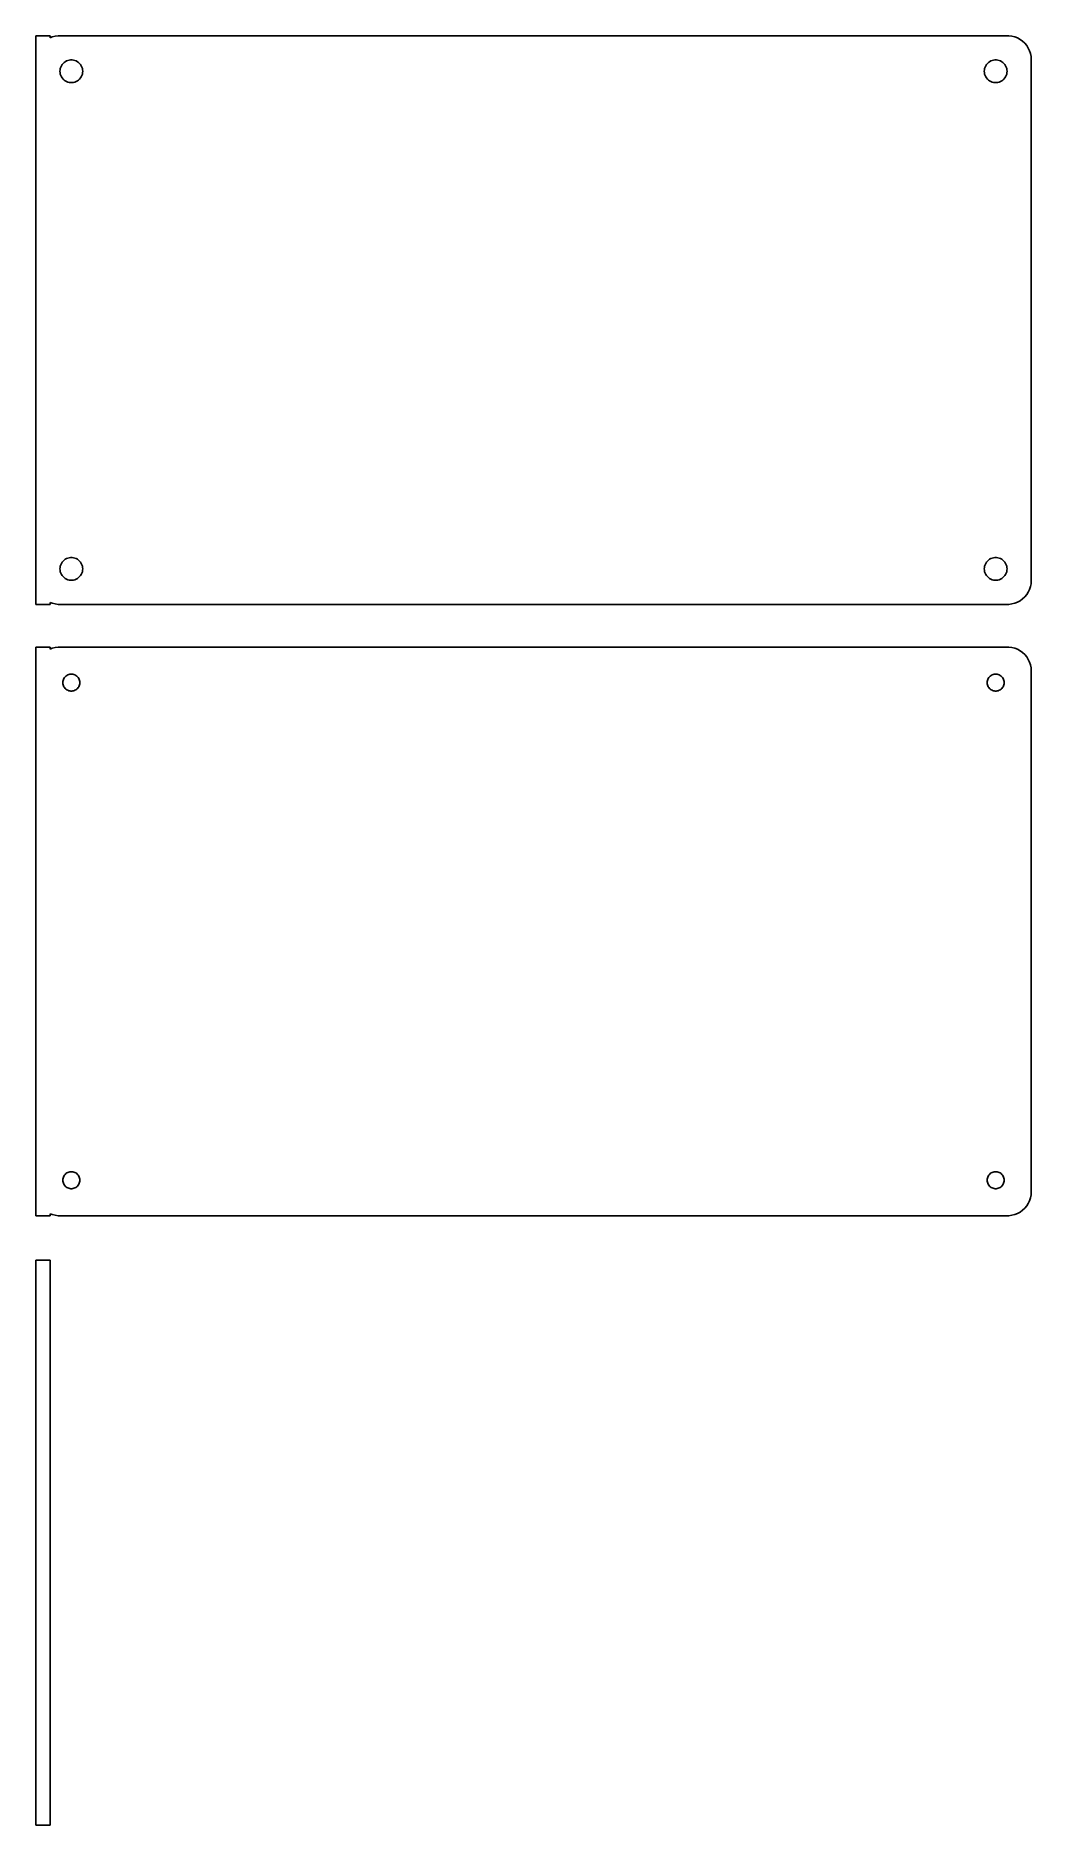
# Model space of a CAD drawing. Header units: metres. Extents: x -105 to 105, y -60 to 318.
import ezdxf

# ---------------------------------------------------------------- set-up
doc = ezdxf.new("R2010")
doc.units = ezdxf.units.M

msp = doc.modelspace()

# ---------------------------------------------------------------- linework, layer by layer
for p, q in [((-102, 317.99), (-105, 317.99)), ((-105, 317.99), (-105, 198.01)), ((-102, 317.575), (-102, 317.99)), ((-101.545, 317.755), (-102, 317.575)), ((-100.937, 317.911), (-101.545, 317.755)), ((-100.314, 317.99), (-100.937, 317.911)), ((100.314, 317.99), (-100.314, 317.99)), ((100.937, 317.911), (100.314, 317.99)), ((101.545, 317.755), (100.937, 317.911)), ((102.129, 317.524), (101.545, 317.755)), ((102.679, 317.222), (102.129, 317.524)), ((103.187, 316.853), (102.679, 317.222)), ((103.645, 316.423), (103.187, 316.853)), ((104.045, 315.939), (103.645, 316.423)), ((104.382, 315.409), (104.045, 315.939)), ((104.649, 314.841), (104.382, 315.409)), ((104.843, 314.243), (104.649, 314.841)), ((104.961, 313.627), (104.843, 314.243)), ((105, 313), (104.961, 313.627)), ((-99.9, 310.5), (-99.8811, 310.801)), ((-99.8811, 310.199), (-99.9, 310.5)), ((-99.8811, 310.801), (-99.8246, 311.097)), ((-99.8246, 309.903), (-99.8811, 310.199)), ((-99.8246, 311.097), (-99.7315, 311.383)), ((-99.7315, 309.617), (-99.8246, 309.903)), ((-99.7315, 311.383), (-99.6031, 311.656)), ((-99.6031, 311.656), (-99.4416, 311.911)), ((-99.4416, 311.911), (-99.2495, 312.143)), ((-99.2495, 312.143), (-99.0298, 312.349)), ((-99.0298, 312.349), (-98.786, 312.526)), ((-98.786, 312.526), (-98.5219, 312.672)), ((-98.5219, 312.672), (-98.2416, 312.783)), ((-98.2416, 312.783), (-97.9497, 312.857)), ((-97.9497, 312.857), (-97.6507, 312.895)), ((-97.6507, 312.895), (-97.3493, 312.895)), ((-97.3493, 312.895), (-97.0503, 312.857)), ((-97.0503, 312.857), (-96.7584, 312.783)), ((-96.7584, 312.783), (-96.4781, 312.672)), ((-96.4781, 312.672), (-96.214, 312.526)), ((-96.214, 312.526), (-95.9702, 312.349)), ((-95.9702, 312.349), (-95.7505, 312.143)), ((-95.7505, 312.143), (-95.5583, 311.911)), ((-95.5583, 311.911), (-95.3969, 311.656)), ((-95.3969, 311.656), (-95.2685, 311.383)), ((-95.2685, 311.383), (-95.1754, 311.097)), ((-95.1754, 309.903), (-95.2685, 309.617)), ((-95.1754, 311.097), (-95.1189, 310.801)), ((-95.1189, 310.199), (-95.1754, 309.903)), ((-95.1189, 310.801), (-95.1, 310.5)), ((-95.1, 310.5), (-95.1189, 310.199)), ((95.1, 310.5), (95.1189, 310.801)), ((95.1189, 310.199), (95.1, 310.5)), ((95.1189, 310.801), (95.1754, 311.097)), ((95.1754, 309.903), (95.1189, 310.199)), ((95.1754, 311.097), (95.2685, 311.383)), ((95.2685, 309.617), (95.1754, 309.903)), ((95.2685, 311.383), (95.3969, 311.656)), ((95.3969, 311.656), (95.5583, 311.911)), ((95.5583, 311.911), (95.7505, 312.143)), ((95.7505, 312.143), (95.9702, 312.349)), ((95.9702, 312.349), (96.214, 312.526)), ((96.214, 312.526), (96.4781, 312.672)), ((96.4781, 312.672), (96.7584, 312.783)), ((96.7584, 312.783), (97.0503, 312.857)), ((97.0503, 312.857), (97.3493, 312.895)), ((97.3493, 312.895), (97.6507, 312.895)), ((97.6507, 312.895), (97.9497, 312.857)), ((97.9497, 312.857), (98.2416, 312.783)), ((98.2416, 312.783), (98.5219, 312.672)), ((98.5219, 312.672), (98.786, 312.526)), ((98.786, 312.526), (99.0298, 312.349)), ((99.0298, 312.349), (99.2495, 312.143)), ((99.2495, 312.143), (99.4416, 311.911)), ((99.4416, 311.911), (99.6031, 311.656)), ((99.6031, 311.656), (99.7315, 311.383)), ((99.7315, 311.383), (99.8246, 311.097)), ((99.8246, 309.903), (99.7315, 309.617)), ((99.8246, 311.097), (99.8811, 310.801)), ((99.8811, 310.199), (99.8246, 309.903)), ((99.8811, 310.801), (99.9, 310.5)), ((99.9, 310.5), (99.8811, 310.199)), ((105, 203), (105, 313)), ((-99.6031, 309.344), (-99.7315, 309.617)), ((-99.4416, 309.089), (-99.6031, 309.344)), ((-99.2495, 308.857), (-99.4416, 309.089)), ((-99.0298, 308.651), (-99.2495, 308.857)), ((-98.786, 308.474), (-99.0298, 308.651)), ((-98.5219, 308.328), (-98.786, 308.474)), ((-98.2416, 308.217), (-98.5219, 308.328)), ((-97.9497, 308.143), (-98.2416, 308.217)), ((-97.6507, 308.105), (-97.9497, 308.143)), ((-97.3493, 308.105), (-97.6507, 308.105)), ((-97.0503, 308.143), (-97.3493, 308.105)), ((-96.7584, 308.217), (-97.0503, 308.143)), ((-96.4781, 308.328), (-96.7584, 308.217)), ((-96.214, 308.474), (-96.4781, 308.328)), ((-95.9702, 308.651), (-96.214, 308.474)), ((-95.7505, 308.857), (-95.9702, 308.651)), ((-95.5583, 309.089), (-95.7505, 308.857)), ((-95.3969, 309.344), (-95.5583, 309.089)), ((-95.2685, 309.617), (-95.3969, 309.344)), ((95.3969, 309.344), (95.2685, 309.617)), ((95.5583, 309.089), (95.3969, 309.344)), ((95.7505, 308.857), (95.5583, 309.089)), ((95.9702, 308.651), (95.7505, 308.857)), ((96.214, 308.474), (95.9702, 308.651)), ((96.4781, 308.328), (96.214, 308.474)), ((96.7584, 308.217), (96.4781, 308.328)), ((97.0503, 308.143), (96.7584, 308.217)), ((97.3493, 308.105), (97.0503, 308.143)), ((97.6507, 308.105), (97.3493, 308.105)), ((97.9497, 308.143), (97.6507, 308.105)), ((98.2416, 308.217), (97.9497, 308.143)), ((98.5219, 308.328), (98.2416, 308.217)), ((98.786, 308.474), (98.5219, 308.328)), ((99.0298, 308.651), (98.786, 308.474)), ((99.2495, 308.857), (99.0298, 308.651)), ((99.4416, 309.089), (99.2495, 308.857)), ((99.6031, 309.344), (99.4416, 309.089)), ((99.7315, 309.617), (99.6031, 309.344)), ((-98.5219, 207.672), (-98.2416, 207.783)), ((-98.2416, 207.783), (-97.9497, 207.857)), ((-97.9497, 207.857), (-97.6507, 207.895)), ((-97.6507, 207.895), (-97.3493, 207.895)), ((-97.3493, 207.895), (-97.0503, 207.857)), ((-97.0503, 207.857), (-96.7584, 207.783)), ((-96.7584, 207.783), (-96.4781, 207.672)), ((96.4781, 207.672), (96.7584, 207.783)), ((96.7584, 207.783), (97.0503, 207.857)), ((97.0503, 207.857), (97.3493, 207.895)), ((97.3493, 207.895), (97.6507, 207.895)), ((97.6507, 207.895), (97.9497, 207.857)), ((97.9497, 207.857), (98.2416, 207.783)), ((98.2416, 207.783), (98.5219, 207.672)), ((-99.9, 205.5), (-99.8811, 205.801)), ((-99.8811, 205.199), (-99.9, 205.5)), ((-99.8811, 205.801), (-99.8246, 206.097)), ((-99.8246, 204.903), (-99.8811, 205.199)), ((-99.8246, 206.097), (-99.7315, 206.383)), ((-99.7315, 204.617), (-99.8246, 204.903)), ((-99.7315, 206.383), (-99.6031, 206.656)), ((-99.6031, 204.344), (-99.7315, 204.617)), ((-99.6031, 206.656), (-99.4416, 206.911)), ((-99.4416, 204.089), (-99.6031, 204.344)), ((-99.4416, 206.911), (-99.2495, 207.143)), ((-99.2495, 203.857), (-99.4416, 204.089)), ((-99.2495, 207.143), (-99.0298, 207.349)), ((-99.0298, 207.349), (-98.786, 207.526)), ((-98.786, 207.526), (-98.5219, 207.672)), ((-96.4781, 207.672), (-96.214, 207.526)), ((-96.214, 207.526), (-95.9702, 207.349)), ((-95.9702, 207.349), (-95.7505, 207.143)), ((-95.7505, 207.143), (-95.5583, 206.911)), ((-95.5583, 204.089), (-95.7505, 203.857)), ((-95.5583, 206.911), (-95.3969, 206.656)), ((-95.3969, 204.344), (-95.5583, 204.089)), ((-95.3969, 206.656), (-95.2685, 206.383)), ((-95.2685, 204.617), (-95.3969, 204.344)), ((-95.2685, 206.383), (-95.1754, 206.097)), ((-95.1754, 204.903), (-95.2685, 204.617)), ((-95.1754, 206.097), (-95.1189, 205.801)), ((-95.1189, 205.199), (-95.1754, 204.903)), ((-95.1189, 205.801), (-95.1, 205.5)), ((-95.1, 205.5), (-95.1189, 205.199)), ((95.1, 205.5), (95.1189, 205.801)), ((95.1189, 205.199), (95.1, 205.5)), ((95.1189, 205.801), (95.1754, 206.097)), ((95.1754, 204.903), (95.1189, 205.199)), ((95.1754, 206.097), (95.2685, 206.383)), ((95.2685, 204.617), (95.1754, 204.903)), ((95.2685, 206.383), (95.3969, 206.656)), ((95.3969, 204.344), (95.2685, 204.617)), ((95.3969, 206.656), (95.5583, 206.911)), ((95.5583, 204.089), (95.3969, 204.344)), ((95.5583, 206.911), (95.7505, 207.143)), ((95.7505, 203.857), (95.5583, 204.089)), ((95.7505, 207.143), (95.9702, 207.349)), ((95.9702, 207.349), (96.214, 207.526)), ((96.214, 207.526), (96.4781, 207.672)), ((98.5219, 207.672), (98.786, 207.526)), ((98.786, 207.526), (99.0298, 207.349)), ((99.0298, 207.349), (99.2495, 207.143)), ((99.2495, 207.143), (99.4416, 206.911)), ((99.4416, 204.089), (99.2495, 203.857)), ((99.4416, 206.911), (99.6031, 206.656)), ((99.6031, 204.344), (99.4416, 204.089)), ((99.6031, 206.656), (99.7315, 206.383)), ((99.7315, 204.617), (99.6031, 204.344)), ((99.7315, 206.383), (99.8246, 206.097)), ((99.8246, 204.903), (99.7315, 204.617)), ((99.8246, 206.097), (99.8811, 205.801)), ((99.8811, 205.199), (99.8246, 204.903)), ((99.8811, 205.801), (99.9, 205.5)), ((99.9, 205.5), (99.8811, 205.199)), ((-99.0298, 203.651), (-99.2495, 203.857)), ((-98.786, 203.474), (-99.0298, 203.651)), ((-98.5219, 203.328), (-98.786, 203.474)), ((-98.2416, 203.217), (-98.5219, 203.328)), ((-97.9497, 203.143), (-98.2416, 203.217)), ((-97.6507, 203.105), (-97.9497, 203.143)), ((-97.3493, 203.105), (-97.6507, 203.105)), ((-97.0503, 203.143), (-97.3493, 203.105)), ((-96.7584, 203.217), (-97.0503, 203.143)), ((-96.4781, 203.328), (-96.7584, 203.217)), ((-96.214, 203.474), (-96.4781, 203.328)), ((-95.9702, 203.651), (-96.214, 203.474)), ((-95.7505, 203.857), (-95.9702, 203.651)), ((95.9702, 203.651), (95.7505, 203.857)), ((96.214, 203.474), (95.9702, 203.651)), ((96.4781, 203.328), (96.214, 203.474)), ((96.7584, 203.217), (96.4781, 203.328)), ((97.0503, 203.143), (96.7584, 203.217)), ((97.3493, 203.105), (97.0503, 203.143)), ((97.6507, 203.105), (97.3493, 203.105)), ((97.9497, 203.143), (97.6507, 203.105)), ((98.2416, 203.217), (97.9497, 203.143)), ((98.5219, 203.328), (98.2416, 203.217)), ((98.786, 203.474), (98.5219, 203.328)), ((99.0298, 203.651), (98.786, 203.474)), ((99.2495, 203.857), (99.0298, 203.651)), ((104.045, 200.061), (104.382, 200.591)), ((104.382, 200.591), (104.649, 201.159)), ((104.649, 201.159), (104.843, 201.757)), ((104.843, 201.757), (104.961, 202.373)), ((104.961, 202.373), (105, 203)), ((-105, 198.01), (-102, 198.01)), ((-102, 198.425), (-101.545, 198.245)), ((-102, 198.01), (-102, 198.425)), ((-101.545, 198.245), (-100.937, 198.089)), ((-100.937, 198.089), (-100.314, 198.01)), ((-100.314, 198.01), (100.314, 198.01)), ((100.314, 198.01), (100.937, 198.089)), ((100.937, 198.089), (101.545, 198.245)), ((101.545, 198.245), (102.129, 198.476)), ((102.129, 198.476), (102.679, 198.778)), ((102.679, 198.778), (103.187, 199.147)), ((103.187, 199.147), (103.645, 199.577)), ((103.645, 199.577), (104.045, 200.061)), ((-102, 188.99), (-105, 188.99)), ((-105, 188.99), (-105, 69.0099)), ((-102, 188.575), (-102, 188.99)), ((-100.937, 188.911), (-101.545, 188.755)), ((-100.314, 188.99), (-100.937, 188.911)), ((100.314, 188.99), (-100.314, 188.99)), ((100.937, 188.911), (100.314, 188.99)), ((101.545, 188.755), (100.937, 188.911)), ((-101.545, 188.755), (-102, 188.575)), ((102.129, 188.524), (101.545, 188.755)), ((102.679, 188.222), (102.129, 188.524)), ((103.187, 187.853), (102.679, 188.222)), ((103.645, 187.423), (103.187, 187.853)), ((104.045, 186.939), (103.645, 187.423)), ((104.382, 186.409), (104.045, 186.939)), ((104.649, 185.841), (104.382, 186.409)), ((104.843, 185.243), (104.649, 185.841)), ((104.961, 184.627), (104.843, 185.243)), ((-99.3, 181.5), (-99.2858, 181.726)), ((-99.2858, 181.274), (-99.3, 181.5)), ((-99.2858, 181.726), (-99.2434, 181.948)), ((-99.2434, 181.052), (-99.2858, 181.274)), ((-99.2434, 181.948), (-99.1736, 182.163)), ((-99.1736, 182.163), (-99.0773, 182.367)), ((-99.0773, 182.367), (-98.9562, 182.558)), ((-98.9562, 182.558), (-98.8121, 182.732)), ((-98.8121, 182.732), (-98.6474, 182.887)), ((-98.6474, 182.887), (-98.4645, 183.02)), ((-98.4645, 183.02), (-98.2664, 183.129)), ((-98.2664, 183.129), (-98.0562, 183.212)), ((-98.0562, 183.212), (-97.8373, 183.268)), ((-97.8373, 183.268), (-97.613, 183.296)), ((-97.613, 183.296), (-97.387, 183.296)), ((-97.387, 183.296), (-97.1627, 183.268)), ((-97.1627, 183.268), (-96.9438, 183.212)), ((-96.9438, 183.212), (-96.7336, 183.129)), ((-96.7336, 183.129), (-96.5355, 183.02)), ((-96.5355, 183.02), (-96.3526, 182.887)), ((-96.3526, 182.887), (-96.1879, 182.732)), ((-96.1879, 182.732), (-96.0438, 182.558)), ((-96.0438, 182.558), (-95.9226, 182.367)), ((-95.9226, 182.367), (-95.8264, 182.163)), ((-95.8264, 182.163), (-95.7565, 181.948)), ((-95.7565, 181.948), (-95.7142, 181.726)), ((-95.7142, 181.274), (-95.7565, 181.052)), ((-95.7142, 181.726), (-95.7, 181.5)), ((-95.7, 181.5), (-95.7142, 181.274)), ((95.7, 181.5), (95.7142, 181.726)), ((95.7142, 181.274), (95.7, 181.5)), ((95.7142, 181.726), (95.7565, 181.948)), ((95.7565, 181.052), (95.7142, 181.274)), ((95.7565, 181.948), (95.8264, 182.163)), ((95.8264, 182.163), (95.9226, 182.367)), ((95.9226, 182.367), (96.0438, 182.558)), ((96.0438, 182.558), (96.1879, 182.732)), ((96.1879, 182.732), (96.3526, 182.887)), ((96.3526, 182.887), (96.5355, 183.02)), ((96.5355, 183.02), (96.7336, 183.129)), ((96.7336, 183.129), (96.9438, 183.212)), ((96.9438, 183.212), (97.1627, 183.268)), ((97.1627, 183.268), (97.387, 183.296)), ((97.387, 183.296), (97.613, 183.296)), ((97.613, 183.296), (97.8373, 183.268)), ((97.8373, 183.268), (98.0562, 183.212)), ((98.0562, 183.212), (98.2664, 183.129)), ((98.2664, 183.129), (98.4645, 183.02)), ((98.4645, 183.02), (98.6474, 182.887)), ((98.6474, 182.887), (98.8121, 182.732)), ((98.8121, 182.732), (98.9562, 182.558)), ((98.9562, 182.558), (99.0773, 182.367)), ((99.0773, 182.367), (99.1736, 182.163)), ((99.1736, 182.163), (99.2434, 181.948)), ((99.2434, 181.948), (99.2858, 181.726)), ((99.2858, 181.274), (99.2434, 181.052)), ((99.2858, 181.726), (99.3, 181.5)), ((99.3, 181.5), (99.2858, 181.274)), ((105, 184), (104.961, 184.627)), ((105, 74), (105, 184)), ((-99.1736, 180.837), (-99.2434, 181.052)), ((-99.0773, 180.633), (-99.1736, 180.837)), ((-98.9562, 180.442), (-99.0773, 180.633)), ((-98.8121, 180.268), (-98.9562, 180.442)), ((-98.6474, 180.113), (-98.8121, 180.268)), ((-98.4645, 179.98), (-98.6474, 180.113)), ((-98.2664, 179.871), (-98.4645, 179.98)), ((-98.0562, 179.788), (-98.2664, 179.871)), ((-97.8373, 179.732), (-98.0562, 179.788)), ((-97.613, 179.704), (-97.8373, 179.732)), ((-97.387, 179.704), (-97.613, 179.704)), ((-97.1627, 179.732), (-97.387, 179.704)), ((-96.9438, 179.788), (-97.1627, 179.732)), ((-96.7336, 179.871), (-96.9438, 179.788)), ((-96.5355, 179.98), (-96.7336, 179.871)), ((-96.3526, 180.113), (-96.5355, 179.98)), ((-96.1879, 180.268), (-96.3526, 180.113)), ((-96.0438, 180.442), (-96.1879, 180.268)), ((-95.9226, 180.633), (-96.0438, 180.442)), ((-95.8264, 180.837), (-95.9226, 180.633)), ((-95.7565, 181.052), (-95.8264, 180.837)), ((95.8264, 180.837), (95.7565, 181.052)), ((95.9226, 180.633), (95.8264, 180.837)), ((96.0438, 180.442), (95.9226, 180.633)), ((96.1879, 180.268), (96.0438, 180.442)), ((96.3526, 180.113), (96.1879, 180.268)), ((96.5355, 179.98), (96.3526, 180.113)), ((96.7336, 179.871), (96.5355, 179.98)), ((96.9438, 179.788), (96.7336, 179.871)), ((97.1627, 179.732), (96.9438, 179.788)), ((97.387, 179.704), (97.1627, 179.732)), ((97.613, 179.704), (97.387, 179.704)), ((97.8373, 179.732), (97.613, 179.704)), ((98.0562, 179.788), (97.8373, 179.732)), ((98.2664, 179.871), (98.0562, 179.788)), ((98.4645, 179.98), (98.2664, 179.871)), ((98.6474, 180.113), (98.4645, 179.98)), ((98.8121, 180.268), (98.6474, 180.113)), ((98.9562, 180.442), (98.8121, 180.268)), ((99.0773, 180.633), (98.9562, 180.442)), ((99.1736, 180.837), (99.0773, 180.633)), ((99.2434, 181.052), (99.1736, 180.837)), ((-99.3, 76.5), (-99.2858, 76.7256)), ((-99.2858, 76.2744), (-99.3, 76.5)), ((-99.2858, 76.7256), (-99.2434, 76.9476)), ((-99.2434, 76.0524), (-99.2858, 76.2744)), ((-99.2434, 76.9476), (-99.1736, 77.1626)), ((-99.1736, 75.8374), (-99.2434, 76.0524)), ((-99.1736, 77.1626), (-99.0773, 77.3672)), ((-99.0773, 75.6328), (-99.1736, 75.8374)), ((-99.0773, 77.3672), (-98.9562, 77.558)), ((-98.9562, 75.442), (-99.0773, 75.6328)), ((-98.9562, 77.558), (-98.8121, 77.7322)), ((-98.8121, 77.7322), (-98.6474, 77.8869)), ((-98.6474, 77.8869), (-98.4645, 78.0198)), ((-98.4645, 78.0198), (-98.2664, 78.1287)), ((-98.2664, 78.1287), (-98.0562, 78.2119)), ((-98.0562, 78.2119), (-97.8373, 78.2681)), ((-97.8373, 78.2681), (-97.613, 78.2964)), ((-97.613, 78.2964), (-97.387, 78.2964)), ((-97.387, 78.2964), (-97.1627, 78.2681)), ((-97.1627, 78.2681), (-96.9438, 78.2119)), ((-96.9438, 78.2119), (-96.7336, 78.1287)), ((-96.7336, 78.1287), (-96.5355, 78.0198)), ((-96.5355, 78.0198), (-96.3526, 77.8869)), ((-96.3526, 77.8869), (-96.1879, 77.7322)), ((-96.1879, 77.7322), (-96.0438, 77.558)), ((-96.0438, 77.558), (-95.9226, 77.3672)), ((-95.9226, 75.6328), (-96.0438, 75.442)), ((-95.9226, 77.3672), (-95.8264, 77.1626)), ((-95.8264, 75.8374), (-95.9226, 75.6328)), ((-95.8264, 77.1626), (-95.7565, 76.9476)), ((-95.7565, 76.0524), (-95.8264, 75.8374)), ((-95.7565, 76.9476), (-95.7142, 76.7256)), ((-95.7142, 76.2744), (-95.7565, 76.0524)), ((-95.7142, 76.7256), (-95.7, 76.5)), ((-95.7, 76.5), (-95.7142, 76.2744)), ((95.7, 76.5), (95.7142, 76.7256)), ((95.7142, 76.2744), (95.7, 76.5)), ((95.7142, 76.7256), (95.7565, 76.9476)), ((95.7565, 76.0524), (95.7142, 76.2744)), ((95.7565, 76.9476), (95.8264, 77.1626)), ((95.8264, 75.8374), (95.7565, 76.0524)), ((95.8264, 77.1626), (95.9226, 77.3672)), ((95.9226, 75.6328), (95.8264, 75.8374)), ((95.9226, 77.3672), (96.0438, 77.558)), ((96.0438, 75.442), (95.9226, 75.6328)), ((96.0438, 77.558), (96.1879, 77.7322)), ((96.1879, 77.7322), (96.3526, 77.8869)), ((96.3526, 77.8869), (96.5355, 78.0198)), ((96.5355, 78.0198), (96.7336, 78.1287)), ((96.7336, 78.1287), (96.9438, 78.2119)), ((96.9438, 78.2119), (97.1627, 78.2681)), ((97.1627, 78.2681), (97.387, 78.2964)), ((97.387, 78.2964), (97.613, 78.2964)), ((97.613, 78.2964), (97.8373, 78.2681)), ((97.8373, 78.2681), (98.0562, 78.2119)), ((98.0562, 78.2119), (98.2664, 78.1287)), ((98.2664, 78.1287), (98.4645, 78.0198)), ((98.4645, 78.0198), (98.6474, 77.8869)), ((98.6474, 77.8869), (98.8121, 77.7322)), ((98.8121, 77.7322), (98.9562, 77.558)), ((98.9562, 77.558), (99.0773, 77.3672)), ((99.0773, 75.6328), (98.9562, 75.442)), ((99.0773, 77.3672), (99.1736, 77.1626)), ((99.1736, 75.8374), (99.0773, 75.6328)), ((99.1736, 77.1626), (99.2434, 76.9476)), ((99.2434, 76.0524), (99.1736, 75.8374)), ((99.2434, 76.9476), (99.2858, 76.7256)), ((99.2858, 76.2744), (99.2434, 76.0524)), ((99.2858, 76.7256), (99.3, 76.5)), ((99.3, 76.5), (99.2858, 76.2744)), ((-98.8121, 75.2678), (-98.9562, 75.442)), ((-98.6474, 75.1131), (-98.8121, 75.2678)), ((-98.4645, 74.9802), (-98.6474, 75.1131)), ((-98.2664, 74.8713), (-98.4645, 74.9802)), ((-98.0562, 74.7881), (-98.2664, 74.8713)), ((-97.8373, 74.7319), (-98.0562, 74.7881)), ((-97.613, 74.7036), (-97.8373, 74.7319)), ((-97.387, 74.7036), (-97.613, 74.7036)), ((-97.1627, 74.7319), (-97.387, 74.7036)), ((-96.9438, 74.7881), (-97.1627, 74.7319)), ((-96.7336, 74.8713), (-96.9438, 74.7881)), ((-96.5355, 74.9802), (-96.7336, 74.8713)), ((-96.3526, 75.1131), (-96.5355, 74.9802)), ((-96.1879, 75.2678), (-96.3526, 75.1131)), ((-96.0438, 75.442), (-96.1879, 75.2678)), ((96.1879, 75.2678), (96.0438, 75.442)), ((96.3526, 75.1131), (96.1879, 75.2678)), ((96.5355, 74.9802), (96.3526, 75.1131)), ((96.7336, 74.8713), (96.5355, 74.9802)), ((96.9438, 74.7881), (96.7336, 74.8713)), ((97.1627, 74.7319), (96.9438, 74.7881)), ((97.387, 74.7036), (97.1627, 74.7319)), ((97.613, 74.7036), (97.387, 74.7036)), ((97.8373, 74.7319), (97.613, 74.7036)), ((98.0562, 74.7881), (97.8373, 74.7319)), ((98.2664, 74.8713), (98.0562, 74.7881)), ((98.4645, 74.9802), (98.2664, 74.8713)), ((98.6474, 75.1131), (98.4645, 74.9802)), ((98.8121, 75.2678), (98.6474, 75.1131)), ((98.9562, 75.442), (98.8121, 75.2678)), ((104.382, 71.5912), (104.649, 72.1594)), ((104.649, 72.1594), (104.843, 72.7566)), ((104.843, 72.7566), (104.961, 73.3733)), ((104.961, 73.3733), (105, 74)), ((-105, 69.0099), (-102, 69.0099)), ((-102, 69.4248), (-101.545, 69.2447)), ((-102, 69.0099), (-102, 69.4248)), ((-101.545, 69.2447), (-100.937, 69.0886)), ((-100.937, 69.0886), (-100.314, 69.0099)), ((-100.314, 69.0099), (100.314, 69.0099)), ((100.314, 69.0099), (100.937, 69.0886)), ((100.937, 69.0886), (101.545, 69.2447)), ((101.545, 69.2447), (102.129, 69.4759)), ((102.129, 69.4759), (102.679, 69.7784)), ((102.679, 69.7784), (103.187, 70.1474)), ((103.187, 70.1474), (103.645, 70.5773)), ((103.645, 70.5773), (104.045, 71.0611)), ((104.045, 71.0611), (104.382, 71.5912)), ((-102, 59.6148), (-105, 59.6148)), ((-105, 59.6148), (-105, -59.6148)), ((-102, -59.6148), (-102, 59.6148)), ((-105, -59.6148), (-102, -59.6148))]:
    msp.add_line(p, q)

doc.saveas('drawing.dxf')
